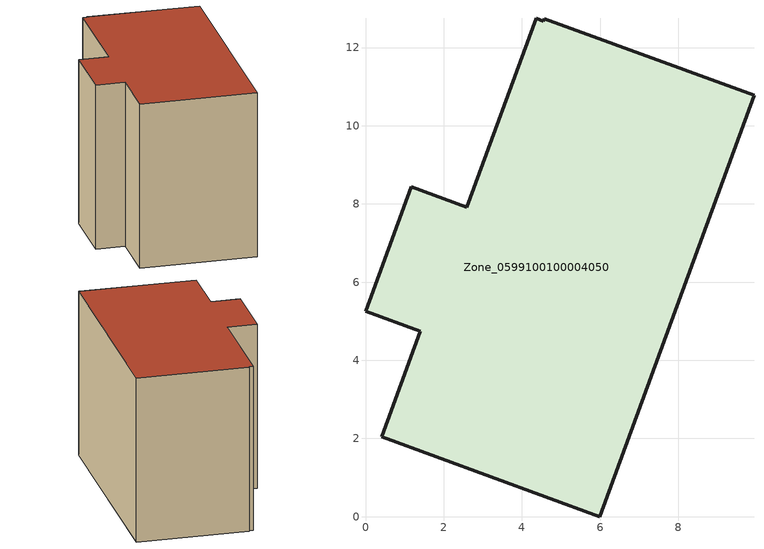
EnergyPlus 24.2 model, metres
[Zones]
Zone_0599100100004050
 floor ground (C_G): 0.42,2.04 1.4,4.74 0,5.25 1.17,8.44 2.58,7.91 4.36,12.75 4.55,12.67 4.57,12.74 9.94,10.77 6,0 z0
 wall outside (C_F): 1.4,4.74 0.42,2.04 6,0 9.94,10.77 4.57,12.74 4.55,12.67 4.36,12.75 2.58,7.91 1.17,8.44 0,5.25 1.4,4.74 z0:8.68
 roof outside (C_R): 4.57,12.74 4.55,12.67 4.36,12.75 2.58,7.91 1.17,8.44 0,5.25 1.4,4.74 0.42,2.04 6,0 9.94,10.77 z8.68
[BUILDING]
Pand.0599100100004050: North Axis=0; Terrain=City; Loads Convergence Tolerance Value=0.04; Temperature Convergence Tolerance Value=0.4; Solar Distribution=FullExterior; Maximum Number of Warmup Days=25; Minimum Number of Warmup Days=1
[Site:Location]
Rotterdam.The.Hague.AP_ZH_NLD Design_Conditions: Latitude=51.96; Longitude=4.45; Time Zone=1; Elevation=-4.5
[SITE:GROUNDTEMPERATURE:BUILDINGSURFACE]
18, 18, 18, 18, 18, 18, 18, 18, 18, 18, 18, 18
[MATERIAL] Thermal Absorptance=0.9; Solar Absorptance=0.7; Visible Absorptance=0.7
Name | Roughness | Thickness | Conductivity | Density | Specific Heat
G.TC.2006-2014 | MediumSmooth | 0.15 | 0.06 | 540 | 1210
F.TC.2006-2014 | Rough | 0.3 | 0.12 | 1920 | 840
R.TC.2006-2014 | MediumRough | 0.2 | 0.08 | 1500 | 1000
[CONSTRUCTION]
C_G: G.TC.2006-2014
C_F: F.TC.2006-2014
C_R: R.TC.2006-2014
[ZONE]
Zone_0599100100004050: Type=1; Multiplier=1; Ceiling Height=Autocalculate; Volume=Autocalculate; Floor Area=autocalculate; Part of Total Floor Area=Yes
[ZONEINFILTRATION:DESIGNFLOWRATE]
Infil_Zone_0599100100004050: Zone or ZoneList or Space or SpaceList=Zone_0599100100004050; Schedule=AlwaysOn; Design Flow Rate Calculation Method=Flow/Area; Flow Rate per Floor Area=0.0015; Constant Term Coefficient=1; Temperature Term Coefficient=0; Velocity Term Coefficient=0; Velocity Squared Term Coefficient=0
[HVACTEMPLATE:ZONE:IDEALLOADSAIRSYSTEM]
Zone_0599100100004050: Maximum Heating Supply Air Temperature=50; Minimum Cooling Supply Air Temperature=13; Maximum Heating Supply Air Humidity Ratio=0.0156; Minimum Cooling Supply Air Humidity Ratio=0.0077; Heating Limit=NoLimit; Cooling Limit=NoLimit; Dehumidification Control Type=ConstantSensibleHeatRatio; Cooling Sensible Heat Ratio=0.7; Dehumidification Setpoint=60; Humidification Control Type=None; Humidification Setpoint=30; Outdoor Air Method=None; Outdoor Air Flow Rate per Person=0.00944; Outdoor Air Flow Rate per Zone Floor Area=0; Outdoor Air Flow Rate per Zone=0; Demand Controlled Ventilation Type=None; Outdoor Air Economizer Type=NoEconomizer; Heat Recovery Type=None; Sensible Heat Recovery Effectiveness=0.7; Latent Heat Recovery Effectiveness=0.65
[ZONECONTROL:THERMOSTAT]
ThermostatControl_Zone_0599100100004050: Zone or ZoneList=Zone_0599100100004050; Control Type Schedule=DualSetpointControlType; Control 1=Thermostat_Zone_0599100100004050; Temperature Difference Between Cutout And Setpoint=0
[THERMOSTATSETPOINT:DUALSETPOINT]
Thermostat_Zone_0599100100004050: Heating Setpoint Temperature Schedule=HeatingSetpoint_Zone_0599100100004050; Cooling Setpoint Temperature Schedule=CoolingSetpoint_Zone_0599100100004050
[SCHEDULE:COMPACT]
HeatingSetpoint_Zone_0599100100004050: Through: 12/31, For: AllDays, Until: 24:00, 21
CoolingSetpoint_Zone_0599100100004050: Through: 12/31, For: AllDays, Until: 24:00, 24
DualSetpointControlType: Through: 12/31, For: AllDays, Until: 24:00, 4
AlwaysOn: Through: 12/31, For: AllDays, Until: 24:00, 1
